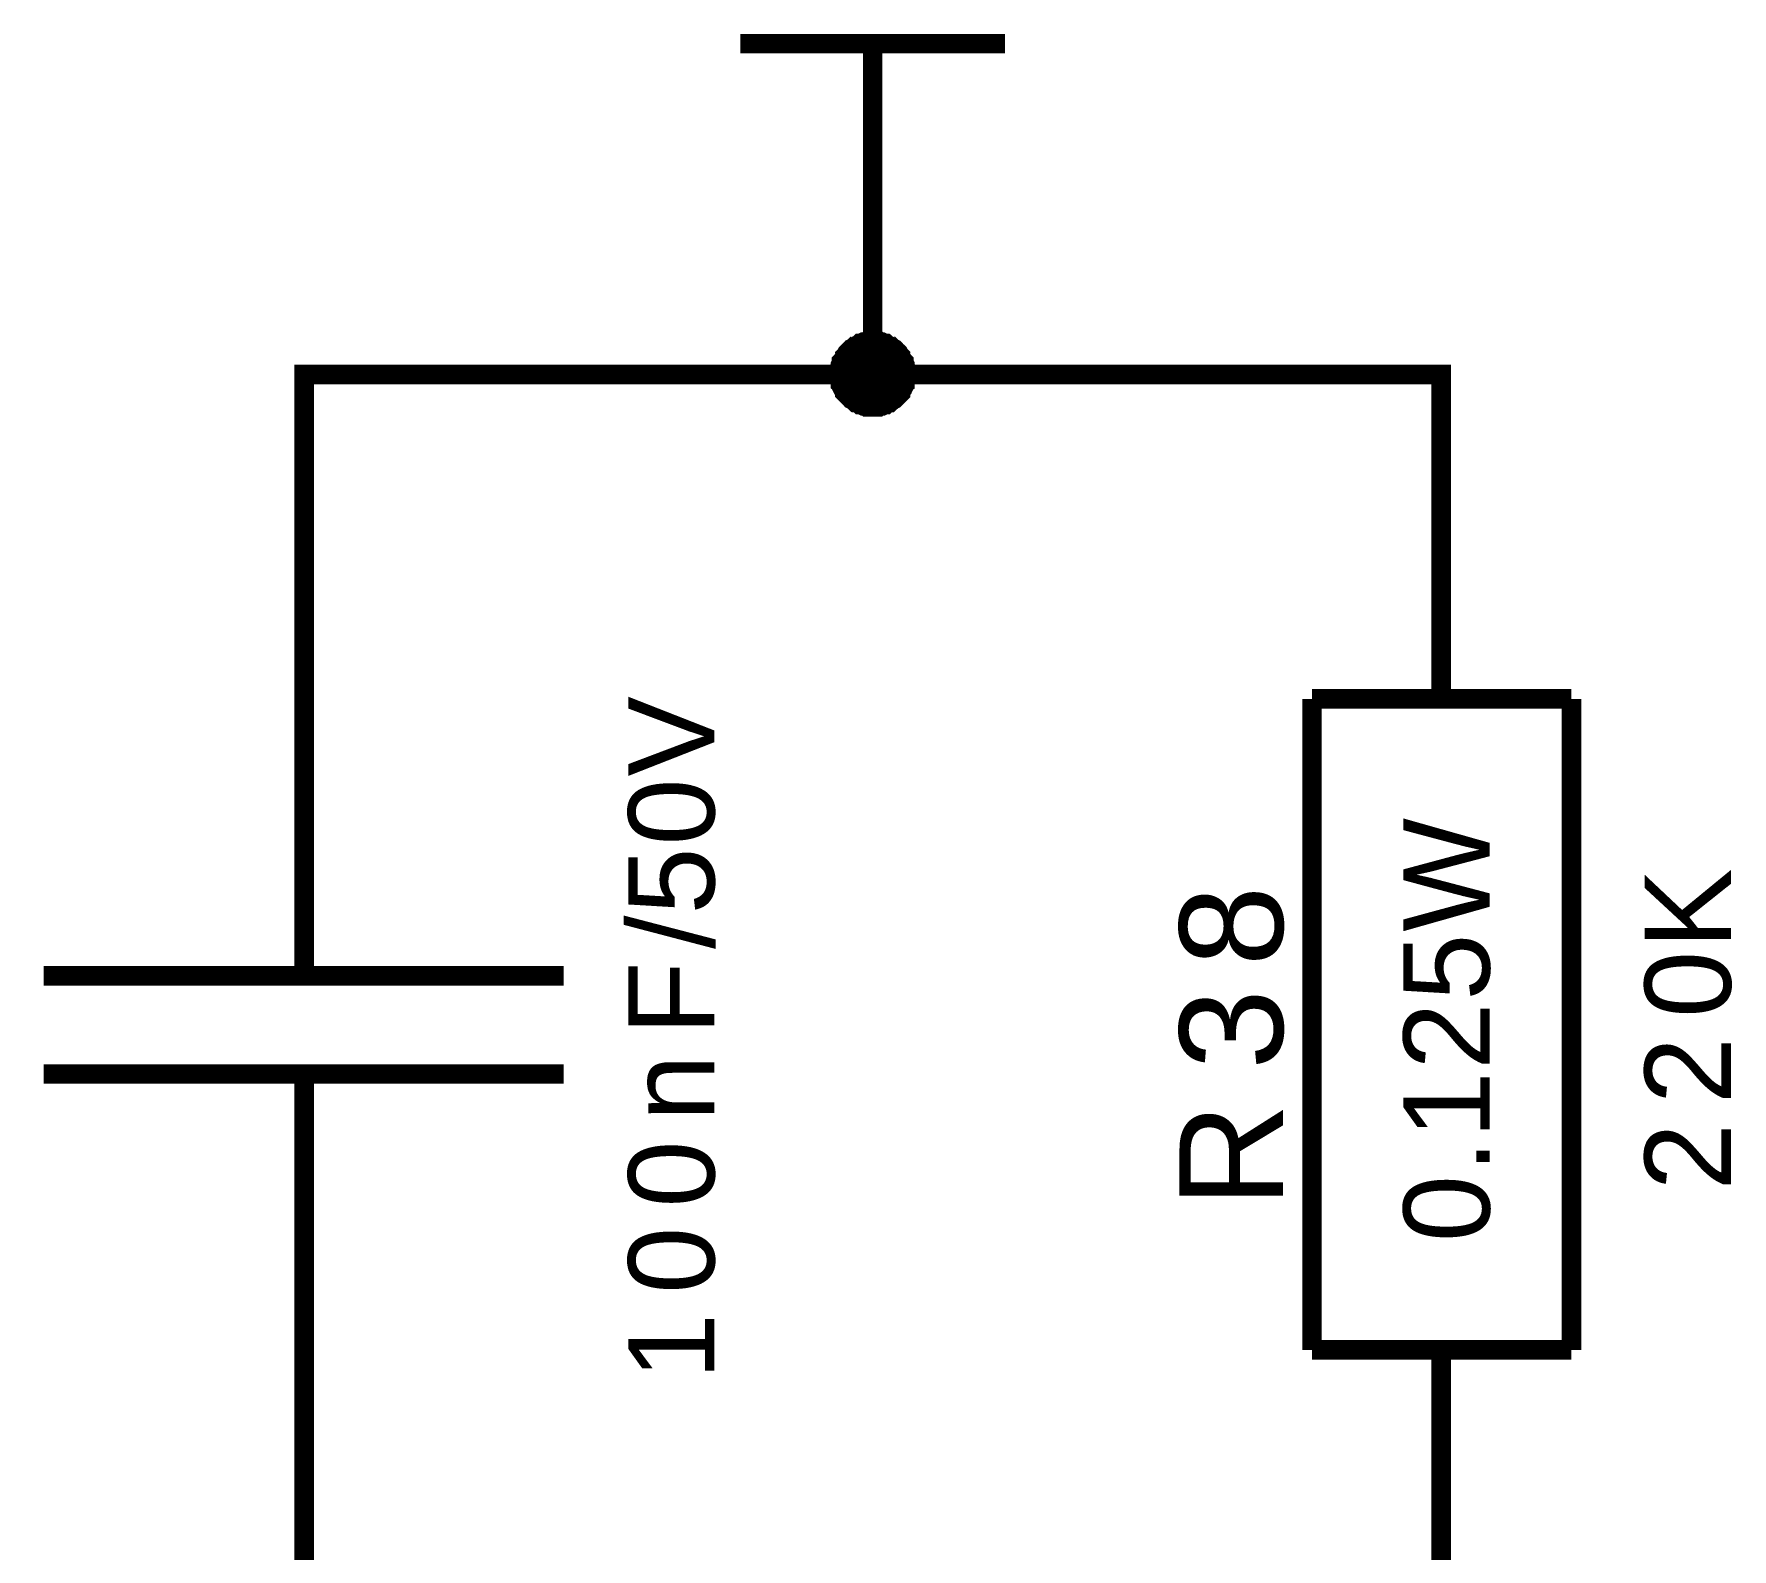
# Model space of a CAD drawing. Header units: millimetres. Extents: x -2024 to 917, y -725 to 13.
# Drawn here: x -1558.23 to -1532.13, y -332.22 to -308.94 of the extents above; entities that cross this region are included whole.
import ezdxf

# ---------------------------------------------------------------- set-up
doc = ezdxf.new("R2010")
doc.units = ezdxf.units.MM
doc.styles.get("Standard").update_dxf_attribs({"font": 'arial.ttf'})

msp = doc.modelspace()

# ---------------------------------------------------------------- linework, layer by layer
at = {"color": 7}
for points, const_width in [([(-1547.376, -309.094), (-1543.305, -309.094)], 0.3), ([(-1545.341, -314.178), (-1545.341, -309.094)], 0.3), ([(-1545.854, -314.178), (-1545.854, -314.145), (-1545.854, -314.128), (-1545.854, -314.095), (-1545.837, -314.078), (-1545.837, -314.045), (-1545.837, -314.029), (-1545.821, -313.996), (-1545.821, -313.979), (-1545.804, -313.963), (-1545.788, -313.929), (-1545.771, -313.913), (-1545.771, -313.896), (-1545.754, -313.88), (-1545.738, -313.847), (-1545.721, -313.83), (-1545.705, -313.814), (-1545.688, -313.797), (-1545.672, -313.78), (-1545.639, -313.764), (-1545.622, -313.747), (-1545.605, -313.747), (-1545.589, -313.731), (-1545.556, -313.714), (-1545.539, -313.698), (-1545.523, -313.698), (-1545.49, -313.681), (-1545.473, -313.681), (-1545.44, -313.681), (-1545.423, -313.664), (-1545.39, -313.664), (-1545.374, -313.664), (-1545.341, -313.664)], 0.3), ([(-1545.854, -314.178), (-1545.854, -314.145), (-1545.854, -314.128), (-1545.854, -314.095), (-1545.837, -314.078), (-1545.837, -314.045), (-1545.837, -314.029), (-1545.821, -313.996), (-1545.821, -313.979), (-1545.804, -313.963), (-1545.788, -313.929), (-1545.771, -313.913), (-1545.771, -313.896), (-1545.754, -313.88), (-1545.738, -313.847), (-1545.721, -313.83), (-1545.705, -313.814), (-1545.688, -313.797), (-1545.672, -313.78), (-1545.639, -313.764), (-1545.622, -313.747), (-1545.605, -313.747), (-1545.589, -313.731), (-1545.556, -313.714), (-1545.539, -313.698), (-1545.523, -313.698), (-1545.49, -313.681), (-1545.473, -313.681), (-1545.44, -313.681), (-1545.423, -313.664), (-1545.39, -313.664), (-1545.374, -313.664), (-1545.341, -313.664)], 0.3), ([(-1545.854, -314.178), (-1545.854, -314.145), (-1545.854, -314.128), (-1545.854, -314.095), (-1545.837, -314.078), (-1545.837, -314.045), (-1545.837, -314.029), (-1545.821, -313.996), (-1545.821, -313.979), (-1545.804, -313.963), (-1545.788, -313.929), (-1545.771, -313.913), (-1545.771, -313.896), (-1545.754, -313.88), (-1545.738, -313.847), (-1545.721, -313.83), (-1545.705, -313.814), (-1545.688, -313.797), (-1545.672, -313.78), (-1545.639, -313.764), (-1545.622, -313.747), (-1545.605, -313.747), (-1545.589, -313.731), (-1545.556, -313.714), (-1545.539, -313.698), (-1545.523, -313.698), (-1545.49, -313.681), (-1545.473, -313.681), (-1545.44, -313.681), (-1545.423, -313.664), (-1545.39, -313.664), (-1545.374, -313.664), (-1545.341, -313.664)], 0.3), ([(-1545.854, -314.178), (-1545.854, -314.145), (-1545.854, -314.128), (-1545.854, -314.095), (-1545.837, -314.078), (-1545.837, -314.045), (-1545.837, -314.029), (-1545.821, -313.996), (-1545.821, -313.979), (-1545.804, -313.963), (-1545.788, -313.929), (-1545.771, -313.913), (-1545.771, -313.896), (-1545.754, -313.88), (-1545.738, -313.847), (-1545.721, -313.83), (-1545.705, -313.814), (-1545.688, -313.797), (-1545.672, -313.78), (-1545.639, -313.764), (-1545.622, -313.747), (-1545.605, -313.747), (-1545.589, -313.731), (-1545.556, -313.714), (-1545.539, -313.698), (-1545.523, -313.698), (-1545.49, -313.681), (-1545.473, -313.681), (-1545.44, -313.681), (-1545.423, -313.664), (-1545.39, -313.664), (-1545.374, -313.664), (-1545.341, -313.664)], 0.3), ([(-1545.854, -314.178), (-1545.854, -314.145), (-1545.854, -314.128), (-1545.854, -314.095), (-1545.837, -314.078), (-1545.837, -314.045), (-1545.837, -314.029), (-1545.821, -313.996), (-1545.821, -313.979), (-1545.804, -313.963), (-1545.788, -313.929), (-1545.771, -313.913), (-1545.771, -313.896), (-1545.754, -313.88), (-1545.738, -313.847), (-1545.721, -313.83), (-1545.705, -313.814), (-1545.688, -313.797), (-1545.672, -313.78), (-1545.639, -313.764), (-1545.622, -313.747), (-1545.605, -313.747), (-1545.589, -313.731), (-1545.556, -313.714), (-1545.539, -313.698), (-1545.523, -313.698), (-1545.49, -313.681), (-1545.473, -313.681), (-1545.44, -313.681), (-1545.423, -313.664), (-1545.39, -313.664), (-1545.374, -313.664), (-1545.341, -313.664)], 0.0991), ([(-1545.854, -314.178), (-1545.854, -314.145), (-1545.854, -314.128), (-1545.854, -314.095), (-1545.837, -314.078), (-1545.837, -314.045), (-1545.837, -314.029), (-1545.821, -313.996), (-1545.821, -313.979), (-1545.804, -313.963), (-1545.788, -313.929), (-1545.771, -313.913), (-1545.771, -313.896), (-1545.754, -313.88), (-1545.738, -313.847), (-1545.721, -313.83), (-1545.705, -313.814), (-1545.688, -313.797), (-1545.672, -313.78), (-1545.639, -313.764), (-1545.622, -313.747), (-1545.605, -313.747), (-1545.589, -313.731), (-1545.556, -313.714), (-1545.539, -313.698), (-1545.523, -313.698), (-1545.49, -313.681), (-1545.473, -313.681), (-1545.44, -313.681), (-1545.423, -313.664), (-1545.39, -313.664), (-1545.374, -313.664), (-1545.341, -313.664)], 0.0991), ([(-1545.854, -314.178), (-1545.854, -314.145), (-1545.854, -314.128), (-1545.854, -314.095), (-1545.837, -314.078), (-1545.837, -314.045), (-1545.837, -314.029), (-1545.821, -313.996), (-1545.821, -313.979), (-1545.804, -313.963), (-1545.788, -313.929), (-1545.771, -313.913), (-1545.771, -313.896), (-1545.754, -313.88), (-1545.738, -313.847), (-1545.721, -313.83), (-1545.705, -313.814), (-1545.688, -313.797), (-1545.672, -313.78), (-1545.639, -313.764), (-1545.622, -313.747), (-1545.605, -313.747), (-1545.589, -313.731), (-1545.556, -313.714), (-1545.539, -313.698), (-1545.523, -313.698), (-1545.49, -313.681), (-1545.473, -313.681), (-1545.44, -313.681), (-1545.423, -313.664), (-1545.39, -313.664), (-1545.374, -313.664), (-1545.341, -313.664)], 0.0991), ([(-1545.854, -314.178), (-1545.854, -314.145), (-1545.854, -314.128), (-1545.854, -314.095), (-1545.837, -314.078), (-1545.837, -314.045), (-1545.837, -314.029), (-1545.821, -313.996), (-1545.821, -313.979), (-1545.804, -313.963), (-1545.788, -313.929), (-1545.771, -313.913), (-1545.771, -313.896), (-1545.754, -313.88), (-1545.738, -313.847), (-1545.721, -313.83), (-1545.705, -313.814), (-1545.688, -313.797), (-1545.672, -313.78), (-1545.639, -313.764), (-1545.622, -313.747), (-1545.605, -313.747), (-1545.589, -313.731), (-1545.556, -313.714), (-1545.539, -313.698), (-1545.523, -313.698), (-1545.49, -313.681), (-1545.473, -313.681), (-1545.44, -313.681), (-1545.423, -313.664), (-1545.39, -313.664), (-1545.374, -313.664), (-1545.341, -313.664)], 0.0991), ([(-1545.341, -313.664), (-1545.341, -313.664)], 0.3), ([(-1545.341, -313.664), (-1545.308, -313.664), (-1545.291, -313.664), (-1545.258, -313.664), (-1545.241, -313.681), (-1545.208, -313.681), (-1545.192, -313.681), (-1545.159, -313.698), (-1545.142, -313.698), (-1545.125, -313.714), (-1545.092, -313.731), (-1545.076, -313.747), (-1545.059, -313.747), (-1545.043, -313.764), (-1545.01, -313.78), (-1544.993, -313.797), (-1544.977, -313.814), (-1544.96, -313.83), (-1544.943, -313.847), (-1544.927, -313.88), (-1544.91, -313.896), (-1544.91, -313.913), (-1544.894, -313.929), (-1544.877, -313.963), (-1544.861, -313.979), (-1544.861, -313.996), (-1544.844, -314.029), (-1544.844, -314.045), (-1544.844, -314.078), (-1544.828, -314.095), (-1544.828, -314.128), (-1544.828, -314.145), (-1544.828, -314.178)], 0.3), ([(-1545.341, -313.664), (-1545.341, -313.664)], 0.3), ([(-1545.341, -313.664), (-1545.308, -313.664), (-1545.291, -313.664), (-1545.258, -313.664), (-1545.241, -313.681), (-1545.208, -313.681), (-1545.192, -313.681), (-1545.159, -313.698), (-1545.142, -313.698), (-1545.125, -313.714), (-1545.092, -313.731), (-1545.076, -313.747), (-1545.059, -313.747), (-1545.043, -313.764), (-1545.01, -313.78), (-1544.993, -313.797), (-1544.977, -313.814), (-1544.96, -313.83), (-1544.943, -313.847), (-1544.927, -313.88), (-1544.91, -313.896), (-1544.91, -313.913), (-1544.894, -313.929), (-1544.877, -313.963), (-1544.861, -313.979), (-1544.861, -313.996), (-1544.844, -314.029), (-1544.844, -314.045), (-1544.844, -314.078), (-1544.828, -314.095), (-1544.828, -314.128), (-1544.828, -314.145), (-1544.828, -314.178)], 0.3), ([(-1545.341, -313.664), (-1545.341, -313.664)], 0.3), ([(-1545.341, -313.664), (-1545.308, -313.664), (-1545.291, -313.664), (-1545.258, -313.664), (-1545.241, -313.681), (-1545.208, -313.681), (-1545.192, -313.681), (-1545.159, -313.698), (-1545.142, -313.698), (-1545.125, -313.714), (-1545.092, -313.731), (-1545.076, -313.747), (-1545.059, -313.747), (-1545.043, -313.764), (-1545.01, -313.78), (-1544.993, -313.797), (-1544.977, -313.814), (-1544.96, -313.83), (-1544.943, -313.847), (-1544.927, -313.88), (-1544.91, -313.896), (-1544.91, -313.913), (-1544.894, -313.929), (-1544.877, -313.963), (-1544.861, -313.979), (-1544.861, -313.996), (-1544.844, -314.029), (-1544.844, -314.045), (-1544.844, -314.078), (-1544.828, -314.095), (-1544.828, -314.128), (-1544.828, -314.145), (-1544.828, -314.178)], 0.3), ([(-1545.341, -313.664), (-1545.341, -313.664)], 0.3), ([(-1545.341, -313.664), (-1545.308, -313.664), (-1545.291, -313.664), (-1545.258, -313.664), (-1545.241, -313.681), (-1545.208, -313.681), (-1545.192, -313.681), (-1545.159, -313.698), (-1545.142, -313.698), (-1545.125, -313.714), (-1545.092, -313.731), (-1545.076, -313.747), (-1545.059, -313.747), (-1545.043, -313.764), (-1545.01, -313.78), (-1544.993, -313.797), (-1544.977, -313.814), (-1544.96, -313.83), (-1544.943, -313.847), (-1544.927, -313.88), (-1544.91, -313.896), (-1544.91, -313.913), (-1544.894, -313.929), (-1544.877, -313.963), (-1544.861, -313.979), (-1544.861, -313.996), (-1544.844, -314.029), (-1544.844, -314.045), (-1544.844, -314.078), (-1544.828, -314.095), (-1544.828, -314.128), (-1544.828, -314.145), (-1544.828, -314.178)], 0.3), ([(-1545.341, -313.664), (-1545.341, -313.664)], 0.0991), ([(-1545.341, -313.664), (-1545.308, -313.664), (-1545.291, -313.664), (-1545.258, -313.664), (-1545.241, -313.681), (-1545.208, -313.681), (-1545.192, -313.681), (-1545.159, -313.698), (-1545.142, -313.698), (-1545.125, -313.714), (-1545.092, -313.731), (-1545.076, -313.747), (-1545.059, -313.747), (-1545.043, -313.764), (-1545.01, -313.78), (-1544.993, -313.797), (-1544.977, -313.814), (-1544.96, -313.83), (-1544.943, -313.847), (-1544.927, -313.88), (-1544.91, -313.896), (-1544.91, -313.913), (-1544.894, -313.929), (-1544.877, -313.963), (-1544.861, -313.979), (-1544.861, -313.996), (-1544.844, -314.029), (-1544.844, -314.045), (-1544.844, -314.078), (-1544.828, -314.095), (-1544.828, -314.128), (-1544.828, -314.145), (-1544.828, -314.178)], 0.0991), ([(-1545.341, -313.664), (-1545.341, -313.664)], 0.0991), ([(-1545.341, -313.664), (-1545.308, -313.664), (-1545.291, -313.664), (-1545.258, -313.664), (-1545.241, -313.681), (-1545.208, -313.681), (-1545.192, -313.681), (-1545.159, -313.698), (-1545.142, -313.698), (-1545.125, -313.714), (-1545.092, -313.731), (-1545.076, -313.747), (-1545.059, -313.747), (-1545.043, -313.764), (-1545.01, -313.78), (-1544.993, -313.797), (-1544.977, -313.814), (-1544.96, -313.83), (-1544.943, -313.847), (-1544.927, -313.88), (-1544.91, -313.896), (-1544.91, -313.913), (-1544.894, -313.929), (-1544.877, -313.963), (-1544.861, -313.979), (-1544.861, -313.996), (-1544.844, -314.029), (-1544.844, -314.045), (-1544.844, -314.078), (-1544.828, -314.095), (-1544.828, -314.128), (-1544.828, -314.145), (-1544.828, -314.178)], 0.0991), ([(-1545.341, -313.664), (-1545.341, -313.664)], 0.0991), ([(-1545.341, -313.664), (-1545.308, -313.664), (-1545.291, -313.664), (-1545.258, -313.664), (-1545.241, -313.681), (-1545.208, -313.681), (-1545.192, -313.681), (-1545.159, -313.698), (-1545.142, -313.698), (-1545.125, -313.714), (-1545.092, -313.731), (-1545.076, -313.747), (-1545.059, -313.747), (-1545.043, -313.764), (-1545.01, -313.78), (-1544.993, -313.797), (-1544.977, -313.814), (-1544.96, -313.83), (-1544.943, -313.847), (-1544.927, -313.88), (-1544.91, -313.896), (-1544.91, -313.913), (-1544.894, -313.929), (-1544.877, -313.963), (-1544.861, -313.979), (-1544.861, -313.996), (-1544.844, -314.029), (-1544.844, -314.045), (-1544.844, -314.078), (-1544.828, -314.095), (-1544.828, -314.128), (-1544.828, -314.145), (-1544.828, -314.178)], 0.0991), ([(-1545.341, -313.664), (-1545.341, -313.664)], 0.0991), ([(-1545.341, -313.664), (-1545.308, -313.664), (-1545.291, -313.664), (-1545.258, -313.664), (-1545.241, -313.681), (-1545.208, -313.681), (-1545.192, -313.681), (-1545.159, -313.698), (-1545.142, -313.698), (-1545.125, -313.714), (-1545.092, -313.731), (-1545.076, -313.747), (-1545.059, -313.747), (-1545.043, -313.764), (-1545.01, -313.78), (-1544.993, -313.797), (-1544.977, -313.814), (-1544.96, -313.83), (-1544.943, -313.847), (-1544.927, -313.88), (-1544.91, -313.896), (-1544.91, -313.913), (-1544.894, -313.929), (-1544.877, -313.963), (-1544.861, -313.979), (-1544.861, -313.996), (-1544.844, -314.029), (-1544.844, -314.045), (-1544.844, -314.078), (-1544.828, -314.095), (-1544.828, -314.128), (-1544.828, -314.145), (-1544.828, -314.178)], 0.0991), ([(-1554.08, -320.421), (-1554.08, -314.178), (-1545.341, -314.178), (-1536.602, -314.178), (-1536.602, -316.678)], 0.3), ([(-1545.341, -314.675), (-1545.374, -314.675), (-1545.39, -314.675), (-1545.423, -314.675), (-1545.44, -314.658), (-1545.473, -314.658), (-1545.49, -314.658), (-1545.523, -314.641), (-1545.539, -314.641), (-1545.556, -314.625), (-1545.589, -314.608), (-1545.605, -314.608), (-1545.622, -314.592), (-1545.639, -314.575), (-1545.672, -314.559), (-1545.688, -314.542), (-1545.705, -314.526), (-1545.721, -314.509), (-1545.738, -314.492), (-1545.754, -314.476), (-1545.771, -314.459), (-1545.771, -314.426), (-1545.788, -314.41), (-1545.804, -314.393), (-1545.821, -314.36), (-1545.821, -314.343), (-1545.837, -314.327), (-1545.837, -314.294), (-1545.837, -314.277), (-1545.854, -314.244), (-1545.854, -314.227), (-1545.854, -314.194), (-1545.854, -314.178)], 0.3), ([(-1545.854, -314.178), (-1545.854, -314.178)], 0.3), ([(-1545.341, -314.675), (-1545.374, -314.675), (-1545.39, -314.675), (-1545.423, -314.675), (-1545.44, -314.658), (-1545.473, -314.658), (-1545.49, -314.658), (-1545.523, -314.641), (-1545.539, -314.641), (-1545.556, -314.625), (-1545.589, -314.608), (-1545.605, -314.608), (-1545.622, -314.592), (-1545.639, -314.575), (-1545.672, -314.559), (-1545.688, -314.542), (-1545.705, -314.526), (-1545.721, -314.509), (-1545.738, -314.492), (-1545.754, -314.476), (-1545.771, -314.459), (-1545.771, -314.426), (-1545.788, -314.41), (-1545.804, -314.393), (-1545.821, -314.36), (-1545.821, -314.343), (-1545.837, -314.327), (-1545.837, -314.294), (-1545.837, -314.277), (-1545.854, -314.244), (-1545.854, -314.227), (-1545.854, -314.194), (-1545.854, -314.178)], 0.3), ([(-1545.854, -314.178), (-1545.854, -314.178)], 0.3), ([(-1545.341, -314.675), (-1545.374, -314.675), (-1545.39, -314.675), (-1545.423, -314.675), (-1545.44, -314.658), (-1545.473, -314.658), (-1545.49, -314.658), (-1545.523, -314.641), (-1545.539, -314.641), (-1545.556, -314.625), (-1545.589, -314.608), (-1545.605, -314.608), (-1545.622, -314.592), (-1545.639, -314.575), (-1545.672, -314.559), (-1545.688, -314.542), (-1545.705, -314.526), (-1545.721, -314.509), (-1545.738, -314.492), (-1545.754, -314.476), (-1545.771, -314.459), (-1545.771, -314.426), (-1545.788, -314.41), (-1545.804, -314.393), (-1545.821, -314.36), (-1545.821, -314.343), (-1545.837, -314.327), (-1545.837, -314.294), (-1545.837, -314.277), (-1545.854, -314.244), (-1545.854, -314.227), (-1545.854, -314.194), (-1545.854, -314.178)], 0.3), ([(-1545.854, -314.178), (-1545.854, -314.178)], 0.3), ([(-1545.341, -314.675), (-1545.374, -314.675), (-1545.39, -314.675), (-1545.423, -314.675), (-1545.44, -314.658), (-1545.473, -314.658), (-1545.49, -314.658), (-1545.523, -314.641), (-1545.539, -314.641), (-1545.556, -314.625), (-1545.589, -314.608), (-1545.605, -314.608), (-1545.622, -314.592), (-1545.639, -314.575), (-1545.672, -314.559), (-1545.688, -314.542), (-1545.705, -314.526), (-1545.721, -314.509), (-1545.738, -314.492), (-1545.754, -314.476), (-1545.771, -314.459), (-1545.771, -314.426), (-1545.788, -314.41), (-1545.804, -314.393), (-1545.821, -314.36), (-1545.821, -314.343), (-1545.837, -314.327), (-1545.837, -314.294), (-1545.837, -314.277), (-1545.854, -314.244), (-1545.854, -314.227), (-1545.854, -314.194), (-1545.854, -314.178)], 0.3), ([(-1545.854, -314.178), (-1545.854, -314.178)], 0.3), ([(-1544.828, -314.178), (-1544.828, -314.194), (-1544.828, -314.227), (-1544.828, -314.244), (-1544.844, -314.277), (-1544.844, -314.294), (-1544.844, -314.327), (-1544.861, -314.343), (-1544.861, -314.36), (-1544.877, -314.393), (-1544.894, -314.41), (-1544.91, -314.426), (-1544.91, -314.459), (-1544.927, -314.476), (-1544.943, -314.492), (-1544.96, -314.509), (-1544.977, -314.526), (-1544.993, -314.542), (-1545.01, -314.559), (-1545.043, -314.575), (-1545.059, -314.592), (-1545.076, -314.608), (-1545.092, -314.608), (-1545.125, -314.625), (-1545.142, -314.641), (-1545.159, -314.641), (-1545.192, -314.658), (-1545.208, -314.658), (-1545.241, -314.658), (-1545.258, -314.675), (-1545.291, -314.675), (-1545.308, -314.675), (-1545.341, -314.675)], 0.3), ([(-1544.828, -314.178), (-1544.828, -314.194), (-1544.828, -314.227), (-1544.828, -314.244), (-1544.844, -314.277), (-1544.844, -314.294), (-1544.844, -314.327), (-1544.861, -314.343), (-1544.861, -314.36), (-1544.877, -314.393), (-1544.894, -314.41), (-1544.91, -314.426), (-1544.91, -314.459), (-1544.927, -314.476), (-1544.943, -314.492), (-1544.96, -314.509), (-1544.977, -314.526), (-1544.993, -314.542), (-1545.01, -314.559), (-1545.043, -314.575), (-1545.059, -314.592), (-1545.076, -314.608), (-1545.092, -314.608), (-1545.125, -314.625), (-1545.142, -314.641), (-1545.159, -314.641), (-1545.192, -314.658), (-1545.208, -314.658), (-1545.241, -314.658), (-1545.258, -314.675), (-1545.291, -314.675), (-1545.308, -314.675), (-1545.341, -314.675)], 0.3), ([(-1544.828, -314.178), (-1544.828, -314.194), (-1544.828, -314.227), (-1544.828, -314.244), (-1544.844, -314.277), (-1544.844, -314.294), (-1544.844, -314.327), (-1544.861, -314.343), (-1544.861, -314.36), (-1544.877, -314.393), (-1544.894, -314.41), (-1544.91, -314.426), (-1544.91, -314.459), (-1544.927, -314.476), (-1544.943, -314.492), (-1544.96, -314.509), (-1544.977, -314.526), (-1544.993, -314.542), (-1545.01, -314.559), (-1545.043, -314.575), (-1545.059, -314.592), (-1545.076, -314.608), (-1545.092, -314.608), (-1545.125, -314.625), (-1545.142, -314.641), (-1545.159, -314.641), (-1545.192, -314.658), (-1545.208, -314.658), (-1545.241, -314.658), (-1545.258, -314.675), (-1545.291, -314.675), (-1545.308, -314.675), (-1545.341, -314.675)], 0.3), ([(-1544.828, -314.178), (-1544.828, -314.194), (-1544.828, -314.227), (-1544.828, -314.244), (-1544.844, -314.277), (-1544.844, -314.294), (-1544.844, -314.327), (-1544.861, -314.343), (-1544.861, -314.36), (-1544.877, -314.393), (-1544.894, -314.41), (-1544.91, -314.426), (-1544.91, -314.459), (-1544.927, -314.476), (-1544.943, -314.492), (-1544.96, -314.509), (-1544.977, -314.526), (-1544.993, -314.542), (-1545.01, -314.559), (-1545.043, -314.575), (-1545.059, -314.592), (-1545.076, -314.608), (-1545.092, -314.608), (-1545.125, -314.625), (-1545.142, -314.641), (-1545.159, -314.641), (-1545.192, -314.658), (-1545.208, -314.658), (-1545.241, -314.658), (-1545.258, -314.675), (-1545.291, -314.675), (-1545.308, -314.675), (-1545.341, -314.675)], 0.3), ([(-1544.828, -314.178), (-1544.828, -314.178), (-1544.828, -314.178), (-1544.828, -314.178), (-1544.828, -314.178), (-1544.828, -314.178), (-1544.828, -314.178), (-1544.828, -314.178), (-1544.828, -314.178), (-1544.828, -314.178), (-1544.828, -314.178), (-1544.828, -314.178), (-1544.828, -314.178), (-1544.828, -314.178), (-1544.828, -314.178), (-1544.828, -314.178), (-1544.828, -314.178), (-1544.828, -314.178), (-1544.828, -314.178), (-1544.828, -314.178), (-1544.828, -314.178), (-1544.828, -314.178), (-1544.828, -314.178), (-1544.828, -314.178), (-1544.828, -314.178), (-1544.828, -314.178), (-1544.828, -314.178), (-1544.828, -314.178), (-1544.828, -314.178), (-1544.828, -314.178), (-1544.828, -314.178), (-1544.828, -314.178), (-1544.828, -314.178)], 0.3), ([(-1544.828, -314.178), (-1544.828, -314.178)], 0.3), ([(-1544.828, -314.178), (-1544.828, -314.178), (-1544.828, -314.178), (-1544.828, -314.178), (-1544.828, -314.178), (-1544.828, -314.178), (-1544.828, -314.178), (-1544.828, -314.178), (-1544.828, -314.178), (-1544.828, -314.178), (-1544.828, -314.178), (-1544.828, -314.178), (-1544.828, -314.178), (-1544.828, -314.178), (-1544.828, -314.178), (-1544.828, -314.178), (-1544.828, -314.178), (-1544.828, -314.178), (-1544.828, -314.178), (-1544.828, -314.178), (-1544.828, -314.178), (-1544.828, -314.178), (-1544.828, -314.178), (-1544.828, -314.178), (-1544.828, -314.178), (-1544.828, -314.178), (-1544.828, -314.178), (-1544.828, -314.178), (-1544.828, -314.178), (-1544.828, -314.178), (-1544.828, -314.178), (-1544.828, -314.178), (-1544.828, -314.178)], 0.3), ([(-1544.828, -314.178), (-1544.828, -314.178)], 0.3), ([(-1544.828, -314.178), (-1544.828, -314.178), (-1544.828, -314.178), (-1544.828, -314.178), (-1544.828, -314.178), (-1544.828, -314.178), (-1544.828, -314.178), (-1544.828, -314.178), (-1544.828, -314.178), (-1544.828, -314.178), (-1544.828, -314.178), (-1544.828, -314.178), (-1544.828, -314.178), (-1544.828, -314.178), (-1544.828, -314.178), (-1544.828, -314.178), (-1544.828, -314.178), (-1544.828, -314.178), (-1544.828, -314.178), (-1544.828, -314.178), (-1544.828, -314.178), (-1544.828, -314.178), (-1544.828, -314.178), (-1544.828, -314.178), (-1544.828, -314.178), (-1544.828, -314.178), (-1544.828, -314.178), (-1544.828, -314.178), (-1544.828, -314.178), (-1544.828, -314.178), (-1544.828, -314.178), (-1544.828, -314.178), (-1544.828, -314.178)], 0.3), ([(-1544.828, -314.178), (-1544.828, -314.178)], 0.3), ([(-1544.828, -314.178), (-1544.828, -314.178), (-1544.828, -314.178), (-1544.828, -314.178), (-1544.828, -314.178), (-1544.828, -314.178), (-1544.828, -314.178), (-1544.828, -314.178), (-1544.828, -314.178), (-1544.828, -314.178), (-1544.828, -314.178), (-1544.828, -314.178), (-1544.828, -314.178), (-1544.828, -314.178), (-1544.828, -314.178), (-1544.828, -314.178), (-1544.828, -314.178), (-1544.828, -314.178), (-1544.828, -314.178), (-1544.828, -314.178), (-1544.828, -314.178), (-1544.828, -314.178), (-1544.828, -314.178), (-1544.828, -314.178), (-1544.828, -314.178), (-1544.828, -314.178), (-1544.828, -314.178), (-1544.828, -314.178), (-1544.828, -314.178), (-1544.828, -314.178), (-1544.828, -314.178), (-1544.828, -314.178), (-1544.828, -314.178)], 0.3), ([(-1544.828, -314.178), (-1544.828, -314.178)], 0.3), ([(-1545.341, -314.675), (-1545.374, -314.675), (-1545.39, -314.675), (-1545.423, -314.675), (-1545.44, -314.658), (-1545.473, -314.658), (-1545.49, -314.658), (-1545.523, -314.641), (-1545.539, -314.641), (-1545.556, -314.625), (-1545.589, -314.608), (-1545.605, -314.608), (-1545.622, -314.592), (-1545.639, -314.575), (-1545.672, -314.559), (-1545.688, -314.542), (-1545.705, -314.526), (-1545.721, -314.509), (-1545.738, -314.492), (-1545.754, -314.476), (-1545.771, -314.459), (-1545.771, -314.426), (-1545.788, -314.41), (-1545.804, -314.393), (-1545.821, -314.36), (-1545.821, -314.343), (-1545.837, -314.327), (-1545.837, -314.294), (-1545.837, -314.277), (-1545.854, -314.244), (-1545.854, -314.227), (-1545.854, -314.194), (-1545.854, -314.178)], 0.0991), ([(-1545.854, -314.178), (-1545.854, -314.178)], 0.0991), ([(-1545.341, -314.675), (-1545.374, -314.675), (-1545.39, -314.675), (-1545.423, -314.675), (-1545.44, -314.658), (-1545.473, -314.658), (-1545.49, -314.658), (-1545.523, -314.641), (-1545.539, -314.641), (-1545.556, -314.625), (-1545.589, -314.608), (-1545.605, -314.608), (-1545.622, -314.592), (-1545.639, -314.575), (-1545.672, -314.559), (-1545.688, -314.542), (-1545.705, -314.526), (-1545.721, -314.509), (-1545.738, -314.492), (-1545.754, -314.476), (-1545.771, -314.459), (-1545.771, -314.426), (-1545.788, -314.41), (-1545.804, -314.393), (-1545.821, -314.36), (-1545.821, -314.343), (-1545.837, -314.327), (-1545.837, -314.294), (-1545.837, -314.277), (-1545.854, -314.244), (-1545.854, -314.227), (-1545.854, -314.194), (-1545.854, -314.178)], 0.0991), ([(-1545.854, -314.178), (-1545.854, -314.178)], 0.0991), ([(-1545.341, -314.675), (-1545.374, -314.675), (-1545.39, -314.675), (-1545.423, -314.675), (-1545.44, -314.658), (-1545.473, -314.658), (-1545.49, -314.658), (-1545.523, -314.641), (-1545.539, -314.641), (-1545.556, -314.625), (-1545.589, -314.608), (-1545.605, -314.608), (-1545.622, -314.592), (-1545.639, -314.575), (-1545.672, -314.559), (-1545.688, -314.542), (-1545.705, -314.526), (-1545.721, -314.509), (-1545.738, -314.492), (-1545.754, -314.476), (-1545.771, -314.459), (-1545.771, -314.426), (-1545.788, -314.41), (-1545.804, -314.393), (-1545.821, -314.36), (-1545.821, -314.343), (-1545.837, -314.327), (-1545.837, -314.294), (-1545.837, -314.277), (-1545.854, -314.244), (-1545.854, -314.227), (-1545.854, -314.194), (-1545.854, -314.178)], 0.0991), ([(-1545.854, -314.178), (-1545.854, -314.178)], 0.0991), ([(-1545.341, -314.675), (-1545.374, -314.675), (-1545.39, -314.675), (-1545.423, -314.675), (-1545.44, -314.658), (-1545.473, -314.658), (-1545.49, -314.658), (-1545.523, -314.641), (-1545.539, -314.641), (-1545.556, -314.625), (-1545.589, -314.608), (-1545.605, -314.608), (-1545.622, -314.592), (-1545.639, -314.575), (-1545.672, -314.559), (-1545.688, -314.542), (-1545.705, -314.526), (-1545.721, -314.509), (-1545.738, -314.492), (-1545.754, -314.476), (-1545.771, -314.459), (-1545.771, -314.426), (-1545.788, -314.41), (-1545.804, -314.393), (-1545.821, -314.36), (-1545.821, -314.343), (-1545.837, -314.327), (-1545.837, -314.294), (-1545.837, -314.277), (-1545.854, -314.244), (-1545.854, -314.227), (-1545.854, -314.194), (-1545.854, -314.178)], 0.0991), ([(-1545.854, -314.178), (-1545.854, -314.178)], 0.0991), ([(-1544.828, -314.178), (-1544.828, -314.194), (-1544.828, -314.227), (-1544.828, -314.244), (-1544.844, -314.277), (-1544.844, -314.294), (-1544.844, -314.327), (-1544.861, -314.343), (-1544.861, -314.36), (-1544.877, -314.393), (-1544.894, -314.41), (-1544.91, -314.426), (-1544.91, -314.459), (-1544.927, -314.476), (-1544.943, -314.492), (-1544.96, -314.509), (-1544.977, -314.526), (-1544.993, -314.542), (-1545.01, -314.559), (-1545.043, -314.575), (-1545.059, -314.592), (-1545.076, -314.608), (-1545.092, -314.608), (-1545.125, -314.625), (-1545.142, -314.641), (-1545.159, -314.641), (-1545.192, -314.658), (-1545.208, -314.658), (-1545.241, -314.658), (-1545.258, -314.675), (-1545.291, -314.675), (-1545.308, -314.675), (-1545.341, -314.675)], 0.0991), ([(-1544.828, -314.178), (-1544.828, -314.194), (-1544.828, -314.227), (-1544.828, -314.244), (-1544.844, -314.277), (-1544.844, -314.294), (-1544.844, -314.327), (-1544.861, -314.343), (-1544.861, -314.36), (-1544.877, -314.393), (-1544.894, -314.41), (-1544.91, -314.426), (-1544.91, -314.459), (-1544.927, -314.476), (-1544.943, -314.492), (-1544.96, -314.509), (-1544.977, -314.526), (-1544.993, -314.542), (-1545.01, -314.559), (-1545.043, -314.575), (-1545.059, -314.592), (-1545.076, -314.608), (-1545.092, -314.608), (-1545.125, -314.625), (-1545.142, -314.641), (-1545.159, -314.641), (-1545.192, -314.658), (-1545.208, -314.658), (-1545.241, -314.658), (-1545.258, -314.675), (-1545.291, -314.675), (-1545.308, -314.675), (-1545.341, -314.675)], 0.0991), ([(-1544.828, -314.178), (-1544.828, -314.194), (-1544.828, -314.227), (-1544.828, -314.244), (-1544.844, -314.277), (-1544.844, -314.294), (-1544.844, -314.327), (-1544.861, -314.343), (-1544.861, -314.36), (-1544.877, -314.393), (-1544.894, -314.41), (-1544.91, -314.426), (-1544.91, -314.459), (-1544.927, -314.476), (-1544.943, -314.492), (-1544.96, -314.509), (-1544.977, -314.526), (-1544.993, -314.542), (-1545.01, -314.559), (-1545.043, -314.575), (-1545.059, -314.592), (-1545.076, -314.608), (-1545.092, -314.608), (-1545.125, -314.625), (-1545.142, -314.641), (-1545.159, -314.641), (-1545.192, -314.658), (-1545.208, -314.658), (-1545.241, -314.658), (-1545.258, -314.675), (-1545.291, -314.675), (-1545.308, -314.675), (-1545.341, -314.675)], 0.0991), ([(-1544.828, -314.178), (-1544.828, -314.194), (-1544.828, -314.227), (-1544.828, -314.244), (-1544.844, -314.277), (-1544.844, -314.294), (-1544.844, -314.327), (-1544.861, -314.343), (-1544.861, -314.36), (-1544.877, -314.393), (-1544.894, -314.41), (-1544.91, -314.426), (-1544.91, -314.459), (-1544.927, -314.476), (-1544.943, -314.492), (-1544.96, -314.509), (-1544.977, -314.526), (-1544.993, -314.542), (-1545.01, -314.559), (-1545.043, -314.575), (-1545.059, -314.592), (-1545.076, -314.608), (-1545.092, -314.608), (-1545.125, -314.625), (-1545.142, -314.641), (-1545.159, -314.641), (-1545.192, -314.658), (-1545.208, -314.658), (-1545.241, -314.658), (-1545.258, -314.675), (-1545.291, -314.675), (-1545.308, -314.675), (-1545.341, -314.675)], 0.0991), ([(-1544.828, -314.178), (-1544.828, -314.178), (-1544.828, -314.178), (-1544.828, -314.178), (-1544.828, -314.178), (-1544.828, -314.178), (-1544.828, -314.178), (-1544.828, -314.178), (-1544.828, -314.178), (-1544.828, -314.178), (-1544.828, -314.178), (-1544.828, -314.178), (-1544.828, -314.178), (-1544.828, -314.178), (-1544.828, -314.178), (-1544.828, -314.178), (-1544.828, -314.178), (-1544.828, -314.178), (-1544.828, -314.178), (-1544.828, -314.178), (-1544.828, -314.178), (-1544.828, -314.178), (-1544.828, -314.178), (-1544.828, -314.178), (-1544.828, -314.178), (-1544.828, -314.178), (-1544.828, -314.178), (-1544.828, -314.178), (-1544.828, -314.178), (-1544.828, -314.178), (-1544.828, -314.178), (-1544.828, -314.178), (-1544.828, -314.178)], 0.0991), ([(-1544.828, -314.178), (-1544.828, -314.178)], 0.0991), ([(-1544.828, -314.178), (-1544.828, -314.178), (-1544.828, -314.178), (-1544.828, -314.178), (-1544.828, -314.178), (-1544.828, -314.178), (-1544.828, -314.178), (-1544.828, -314.178), (-1544.828, -314.178), (-1544.828, -314.178), (-1544.828, -314.178), (-1544.828, -314.178), (-1544.828, -314.178), (-1544.828, -314.178), (-1544.828, -314.178), (-1544.828, -314.178), (-1544.828, -314.178), (-1544.828, -314.178), (-1544.828, -314.178), (-1544.828, -314.178), (-1544.828, -314.178), (-1544.828, -314.178), (-1544.828, -314.178), (-1544.828, -314.178), (-1544.828, -314.178), (-1544.828, -314.178), (-1544.828, -314.178), (-1544.828, -314.178), (-1544.828, -314.178), (-1544.828, -314.178), (-1544.828, -314.178), (-1544.828, -314.178), (-1544.828, -314.178)], 0.0991), ([(-1544.828, -314.178), (-1544.828, -314.178)], 0.0991), ([(-1544.828, -314.178), (-1544.828, -314.178), (-1544.828, -314.178), (-1544.828, -314.178), (-1544.828, -314.178), (-1544.828, -314.178), (-1544.828, -314.178), (-1544.828, -314.178), (-1544.828, -314.178), (-1544.828, -314.178), (-1544.828, -314.178), (-1544.828, -314.178), (-1544.828, -314.178), (-1544.828, -314.178), (-1544.828, -314.178), (-1544.828, -314.178), (-1544.828, -314.178), (-1544.828, -314.178), (-1544.828, -314.178), (-1544.828, -314.178), (-1544.828, -314.178), (-1544.828, -314.178), (-1544.828, -314.178), (-1544.828, -314.178), (-1544.828, -314.178), (-1544.828, -314.178), (-1544.828, -314.178), (-1544.828, -314.178), (-1544.828, -314.178), (-1544.828, -314.178), (-1544.828, -314.178), (-1544.828, -314.178), (-1544.828, -314.178)], 0.0991), ([(-1544.828, -314.178), (-1544.828, -314.178)], 0.0991), ([(-1544.828, -314.178), (-1544.828, -314.178), (-1544.828, -314.178), (-1544.828, -314.178), (-1544.828, -314.178), (-1544.828, -314.178), (-1544.828, -314.178), (-1544.828, -314.178), (-1544.828, -314.178), (-1544.828, -314.178), (-1544.828, -314.178), (-1544.828, -314.178), (-1544.828, -314.178), (-1544.828, -314.178), (-1544.828, -314.178), (-1544.828, -314.178), (-1544.828, -314.178), (-1544.828, -314.178), (-1544.828, -314.178), (-1544.828, -314.178), (-1544.828, -314.178), (-1544.828, -314.178), (-1544.828, -314.178), (-1544.828, -314.178), (-1544.828, -314.178), (-1544.828, -314.178), (-1544.828, -314.178), (-1544.828, -314.178), (-1544.828, -314.178), (-1544.828, -314.178), (-1544.828, -314.178), (-1544.828, -314.178), (-1544.828, -314.178)], 0.0991), ([(-1544.828, -314.178), (-1544.828, -314.178)], 0.0991), ([(-1536.602, -319.162), (-1536.602, -316.678)], 0.3), ([(-1538.588, -319.162), (-1534.599, -319.162)], 0.3), ([(-1538.588, -329.164), (-1538.588, -319.162)], 0.3), ([(-1534.599, -329.164), (-1534.599, -319.162)], 0.3), ([(-1554.08, -323.418), (-1554.08, -320.421)], 0.3), ([(-1558.085, -323.418), (-1550.091, -323.418)], 0.3), ([(-1558.085, -324.925), (-1550.091, -324.925)], 0.3), ([(-1554.08, -324.925), (-1554.08, -327.922)], 0.3), ([(-1554.08, -327.922), (-1554.08, -334.164), (-1545.341, -334.164), (-1536.602, -334.164), (-1536.602, -331.664)], 0.3), ([(-1538.588, -329.164), (-1534.599, -329.164)], 0.3), ([(-1536.602, -329.164), (-1536.602, -331.664)], 0.3)]:
    msp.add_lwpolyline(points, dxfattribs=dict(at, const_width=const_width))
at = {"color": 7, "const_width": 0.508}
msp.add_lwpolyline([(-1545.602, -314.162, 1), (-1545.094, -314.162, 1)], format="xyb", close=True, dxfattribs=at)

# ---------------------------------------------------------------- texts
at = {"color": 7}
for s, height, p in [('V', 1.325, (-1547.774, -320.354)), ('0', 1.325, (-1547.774, -321.414)), ('W', 1.325, (-1535.857, -322.739)), ('5', 1.325, (-1547.774, -322.474)), ('K', 1.325, (-1532.149, -323.004)), ('8', 1.59, (-1539.035, -323.269)), ('/', 1.325, (-1547.774, -323.004)), ('5', 1.325, (-1535.857, -323.799)), ('0', 1.325, (-1532.149, -324.063)), ('F', 1.325, (-1547.774, -324.328)), ('3', 1.59, (-1539.035, -324.858)), ('2', 1.325, (-1535.857, -324.858)), ('2', 1.325, (-1532.149, -325.388)), ('n', 1.325, (-1547.774, -325.653)), ('1', 1.325, (-1535.857, -325.918)), ('R', 1.59, (-1539.035, -326.978)), ('2', 1.325, (-1532.149, -326.713)), ('0', 1.325, (-1547.774, -326.978)), ('.', 1.325, (-1535.857, -326.448)), ('0', 1.325, (-1535.857, -327.508)), ('0', 1.325, (-1547.774, -328.303)), ('1', 1.325, (-1547.774, -329.627))]:
    msp.add_text(s, height=height, rotation=90, dxfattribs=at).set_placement(p)

doc.saveas('drawing.dxf')
